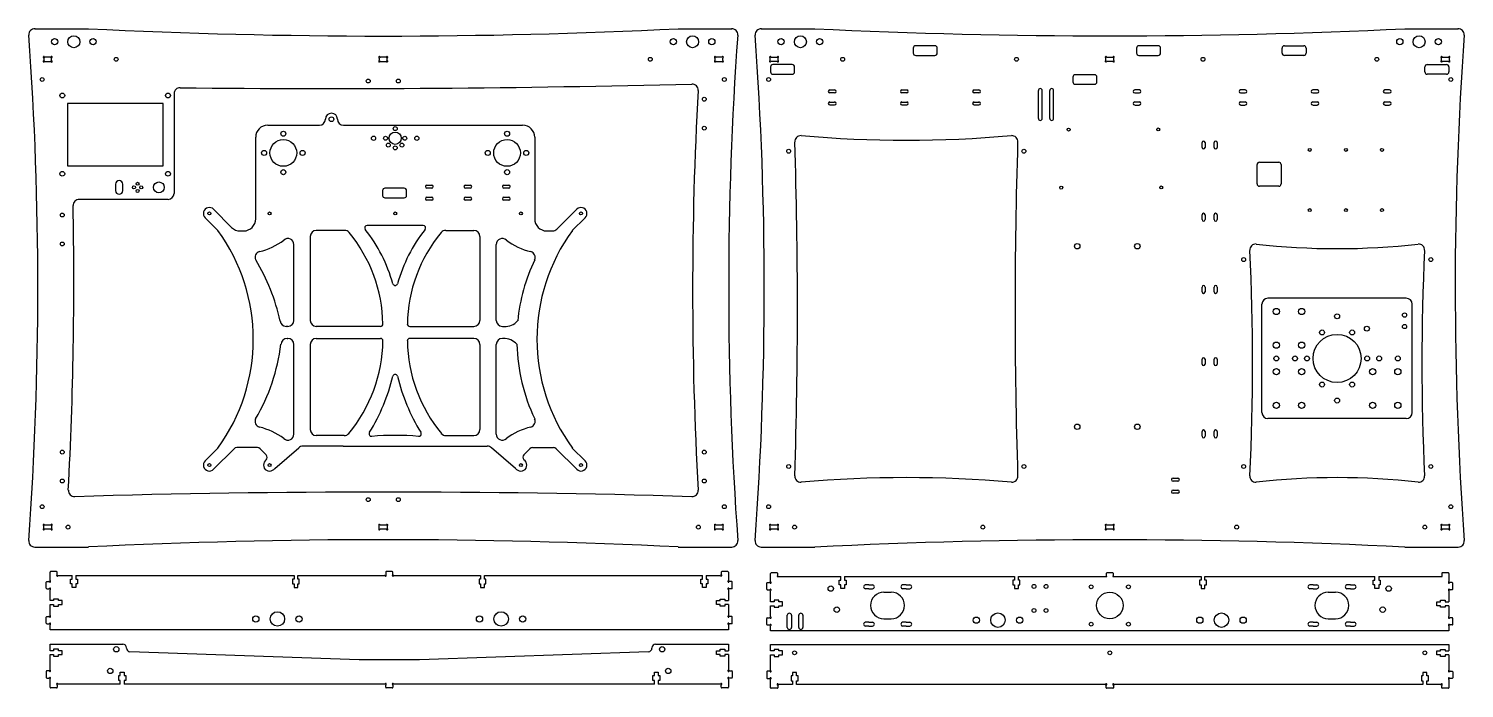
# Model space of a CAD drawing. Extents: x -693 to 1358, y -529 to 19.
# Drawn here: x 164 to 1358, y -529 to 19 of the extents above; entities that cross this region are included whole.
import ezdxf

# ---------------------------------------------------------------- set-up
doc = ezdxf.new("R2010")
doc.units = 0
doc.layers.get('0').update_dxf_attribs({"linetype": 'CONTINUOUS'})

msp = doc.modelspace()

# ---------------------------------------------------------------- linework, layer by layer
at = {"color": 7, "linetype": 'CONTINUOUS'}
for p, q in [((169.5, 18.8), (214.1, 18.8)), ((704.5, 18.8), (749.1, 18.8)), ((900, 2.6), (900, -1.4)), ((918, 4.6), (902, 4.6)), ((920, -1.4), (920, 2.6)), ((1085.6, 2.6), (1085.6, -1.4)), ((1103.6, 4.6), (1087.6, 4.6)), ((1105.6, -1.4), (1105.6, 2.6)), ((1206.7, -1.4), (1206.7, 2.6)), ((1208.7, 4.6), (1224.7, 4.6)), ((1226.7, 2.6), (1226.7, -1.4)), ((177, -5.7), (177, -7.5)), ((182.6, -4.8), (177.9, -4.8)), ((177.9, -8.4), (182.6, -8.4)), ((183.5, -7.5), (183.5, -5.7)), ((456, -5.7), (456, -7.5)), ((461.7, -4.8), (456.9, -4.8)), ((456.9, -8.4), (461.7, -8.4)), ((462.5, -7.5), (462.5, -5.7)), ((735.1, -5.7), (735.1, -7.5)), ((740.7, -4.8), (736, -4.8)), ((736, -8.4), (740.7, -8.4)), ((741.6, -7.5), (741.6, -5.7)), ((781, -7.5), (781, -5.7)), ((781.9, -4.8), (786.7, -4.8)), ((786.7, -8.4), (781.9, -8.4)), ((799.3, -11), (783.3, -11)), ((787.5, -5.7), (787.5, -7.5)), ((902, -3.4), (918, -3.4)), ((1060.1, -7.5), (1060.1, -5.7)), ((1061, -4.8), (1065.7, -4.8)), ((1065.7, -8.4), (1061, -8.4)), ((1066.6, -5.7), (1066.6, -7.5)), ((1087.6, -3.4), (1103.6, -3.4)), ((1224.7, -3.4), (1208.7, -3.4)), ((1327.4, -11), (1343.4, -11)), ((1339.2, -7.5), (1339.2, -5.7)), ((1340, -4.8), (1344.8, -4.8)), ((1344.8, -8.4), (1340, -8.4)), ((1345.7, -5.7), (1345.7, -7.5)), ((781.3, -13), (781.3, -17)), ((783.3, -19), (799.3, -19)), ((801.3, -17), (801.3, -13)), ((1032.7, -21.4), (1032.7, -25.4)), ((1050.7, -19.4), (1034.7, -19.4)), ((1052.7, -25.4), (1052.7, -21.4)), ((1325.4, -17), (1325.4, -13)), ((1343.4, -19), (1327.4, -19)), ((1345.4, -13), (1345.4, -17)), ((285.3, -35.2), (285.3, -118)), ((830.6, -32.1), (834.6, -32.1)), ((834.6, -34.6), (830.6, -34.6)), ((890.6, -32.1), (894.6, -32.1)), ((894.6, -34.6), (890.6, -34.6)), ((950.6, -32.1), (954.6, -32.1)), ((954.6, -34.6), (950.6, -34.6)), ((1034.7, -27.4), (1050.7, -27.4)), ((1088.1, -32.1), (1084.1, -32.1)), ((1084.1, -34.6), (1088.1, -34.6)), ((1176.1, -32.1), (1172.1, -32.1)), ((1172.1, -34.6), (1176.1, -34.6)), ((1236.1, -32.1), (1232.1, -32.1)), ((1232.1, -34.6), (1236.1, -34.6)), ((1296.1, -32.1), (1292.1, -32.1)), ((1292.1, -34.6), (1296.1, -34.6)), ((276.3, -43.2), (196.8, -43.2)), ((196.8, -43.2), (196.8, -95.2)), ((276.3, -95.2), (276.3, -43.2)), ((830.6, -42.1), (834.6, -42.1)), ((834.6, -44.6), (830.6, -44.6)), ((890.6, -42.1), (894.6, -42.1)), ((894.6, -44.6), (890.6, -44.6)), ((950.6, -42.1), (954.6, -42.1)), ((954.6, -44.6), (950.6, -44.6)), ((1088.1, -42.1), (1084.1, -42.1)), ((1084.1, -44.6), (1088.1, -44.6)), ((1176.1, -42.1), (1172.1, -42.1)), ((1172.1, -44.6), (1176.1, -44.6)), ((1236.1, -42.1), (1232.1, -42.1)), ((1232.1, -44.6), (1236.1, -44.6)), ((1296.1, -42.1), (1292.1, -42.1)), ((1292.1, -44.6), (1296.1, -44.6)), ((363.2, -61.4), (406.2, -61.4)), ((426.2, -61.4), (575.2, -61.4)), ((1140.2, -79.8), (1140.2, -75.8)), ((1142.7, -75.8), (1142.7, -79.8)), ((1150.2, -79.8), (1150.2, -75.8)), ((1152.7, -75.8), (1152.7, -79.8)), ((196.8, -95.2), (276.3, -95.2)), ((1185.9, -110.1), (1185.9, -94.1)), ((1187.9, -92.1), (1203.9, -92.1)), ((1205.9, -94.1), (1205.9, -110.1)), ((236.7, -110.4), (236.7, -115.7)), ((242.7, -115.7), (242.7, -110.4)), ((458.7, -115.7), (458.7, -119.7)), ((476.7, -113.7), (460.7, -113.7)), ((478.7, -119.7), (478.7, -115.7)), ((495.6, -111.1), (499.6, -111.1)), ((499.6, -113.6), (495.6, -113.6)), ((527.6, -111.1), (531.6, -111.1)), ((531.6, -113.6), (527.6, -113.6)), ((559.6, -111.1), (563.6, -111.1)), ((563.6, -113.6), (559.6, -113.6)), ((1203.9, -112.1), (1187.9, -112.1)), ((280.3, -123), (206.5, -123)), ((460.7, -121.7), (476.7, -121.7)), ((495.6, -121.1), (499.6, -121.1)), ((499.6, -123.6), (495.6, -123.6)), ((527.6, -121.1), (531.6, -121.1)), ((531.6, -123.6), (527.6, -123.6)), ((559.6, -121.1), (563.6, -121.1)), ((563.6, -123.6), (559.6, -123.6)), ((1140.2, -139.8), (1140.2, -135.8)), ((1142.7, -135.8), (1142.7, -139.8)), ((1150.2, -139.8), (1150.2, -135.8)), ((1152.7, -135.8), (1152.7, -139.8)), ((398.6, -153.7), (398.6, -223.5)), ((492.5, -144.7), (445.9, -144.7)), ((539.7, -153.7), (539.7, -223.5)), ((385, -223.5), (385, -160.5)), ((553.3, -223.5), (553.3, -160.5)), ((1140.2, -199.8), (1140.2, -195.8)), ((1142.7, -195.8), (1142.7, -199.8)), ((1150.2, -199.8), (1150.2, -195.8)), ((1152.7, -195.8), (1152.7, -199.8)), ((380, -228.5), (378.5, -228.5)), ((379.3, -238.5), (380, -238.5)), ((457, -228.5), (403.6, -228.5)), ((403.6, -238.5), (457, -238.5)), ((481.3, -228.5), (534.7, -228.5)), ((534.7, -238.5), (481.3, -238.5)), ((558.3, -228.5), (559.8, -228.5)), ((559.1, -238.5), (558.3, -238.5)), ((385, -318), (385, -243.5)), ((398.6, -243.5), (398.6, -314.2)), ((539.7, -243.5), (539.7, -314.2)), ((553.3, -318), (553.3, -243.5)), ((1140.2, -259.8), (1140.2, -255.8)), ((1142.7, -255.8), (1142.7, -259.8)), ((1150.2, -259.8), (1150.2, -255.8)), ((1152.7, -255.8), (1152.7, -259.8)), ((1140.2, -319.8), (1140.2, -315.8)), ((1142.7, -315.8), (1142.7, -319.8)), ((1150.2, -319.8), (1150.2, -315.8)), ((1152.7, -315.8), (1152.7, -319.8)), ((1116, -354.5), (1120, -354.5)), ((1120, -357), (1116, -357)), ((1116, -364.5), (1120, -364.5)), ((1120, -367), (1116, -367)), ((177.9, -393.4), (182.6, -393.4)), ((456.9, -393.4), (461.7, -393.4)), ((736, -393.4), (740.7, -393.4)), ((781.9, -393.4), (786.7, -393.4)), ((1061, -393.4), (1065.7, -393.4)), ((1340, -393.4), (1344.8, -393.4)), ((177, -396.1), (177, -394.2)), ((182.6, -397), (177.9, -397)), ((183.5, -394.2), (183.5, -396.1)), ((456, -396.1), (456, -394.2)), ((461.7, -397), (456.9, -397)), ((462.5, -394.2), (462.5, -396.1)), ((735.1, -396.1), (735.1, -394.2)), ((740.7, -397), (736, -397)), ((741.6, -394.2), (741.6, -396.1)), ((781, -396.1), (781, -394.2)), ((786.7, -397), (781.9, -397)), ((787.5, -394.2), (787.5, -396.1)), ((1060.1, -396.1), (1060.1, -394.2)), ((1065.7, -397), (1061, -397)), ((1066.6, -394.2), (1066.6, -396.1)), ((1339.2, -396.1), (1339.2, -394.2)), ((1344.8, -397), (1340, -397)), ((1345.7, -394.2), (1345.7, -396.1)), ((169.5, -411.8), (214.1, -411.8)), ((704.5, -411.8), (749.1, -411.8)), ((179, -445.9), (179, -440.9)), ((179.5, -440.4), (181.3, -440.4)), ((182.2, -439.5), (182.2, -432.7)), ((187.7, -432.2), (182.7, -432.2)), ((188.2, -434.5), (188.2, -432.7)), ((189.1, -435.4), (200.6, -435.4)), ((199.3, -438.4), (200.6, -438.4)), ((199.3, -442.4), (199.3, -438.4)), ((200.6, -438.4), (200.6, -435.4)), ((203.8, -435.4), (203.8, -438.4)), ((203.8, -435.4), (385.1, -435.4)), ((203.8, -438.4), (205.1, -438.4)), ((205.1, -438.4), (205.1, -442.4)), ((383.8, -438.4), (383.8, -442.4)), ((385.1, -438.4), (383.8, -438.4)), ((385.1, -435.4), (385.1, -438.4)), ((388.3, -438.4), (388.3, -435.4)), ((388.3, -435.4), (460.4, -435.4)), ((389.5, -438.4), (388.3, -438.4)), ((389.5, -442.4), (389.5, -438.4)), ((461.3, -432.7), (461.3, -434.5)), ((466.8, -432.2), (461.8, -432.2)), ((467.3, -434.5), (467.3, -432.7)), ((468.1, -435.4), (540.2, -435.4)), ((540.2, -438.4), (539, -438.4)), ((539, -438.4), (539, -442.4)), ((540.2, -435.4), (540.2, -438.4)), ((543.4, -438.4), (543.4, -435.4)), ((543.4, -435.4), (724.7, -435.4)), ((544.7, -438.4), (543.4, -438.4)), ((544.7, -442.4), (544.7, -438.4)), ((723.4, -438.4), (724.7, -438.4)), ((723.4, -442.4), (723.4, -438.4)), ((724.7, -438.4), (724.7, -435.4)), ((727.9, -435.4), (727.9, -438.4)), ((727.9, -435.4), (739.4, -435.4)), ((727.9, -438.4), (729.2, -438.4)), ((729.2, -438.4), (729.2, -442.4)), ((740.3, -432.7), (740.3, -434.5)), ((745.8, -432.2), (740.8, -432.2)), ((746.3, -432.7), (746.3, -439.5)), ((749, -440.4), (747.2, -440.4)), ((749.5, -445.9), (749.5, -440.9)), ((778.6, -441.3), (780.4, -441.3)), ((781.3, -440.5), (781.3, -433.7)), ((786.8, -433.2), (781.8, -433.2)), ((786.8, -436.3), (839.7, -436.3)), ((787.3, -435.5), (787.3, -433.7)), ((838.4, -439.3), (839.7, -439.3)), ((838.4, -443.3), (838.4, -439.3)), ((839.7, -439.3), (839.7, -436.3)), ((842.9, -436.3), (842.9, -439.3)), ((842.9, -436.3), (984.2, -436.3)), ((842.9, -439.3), (844.2, -439.3)), ((844.2, -439.3), (844.2, -443.3)), ((984.2, -439.3), (982.9, -439.3)), ((982.9, -439.3), (982.9, -443.3)), ((984.2, -436.3), (984.2, -439.3)), ((987.4, -439.3), (987.4, -436.3)), ((987.4, -436.3), (1060.9, -436.3)), ((988.6, -439.3), (987.4, -439.3)), ((988.6, -443.3), (988.6, -439.3)), ((1060.4, -433.7), (1060.4, -435.5)), ((1065.9, -433.2), (1060.9, -433.2)), ((1065.9, -436.3), (1139.3, -436.3)), ((1066.4, -435.5), (1066.4, -433.7)), ((1139.3, -439.3), (1138.1, -439.3)), ((1138.1, -439.3), (1138.1, -443.3)), ((1139.3, -436.3), (1139.3, -439.3)), ((1142.5, -439.3), (1142.5, -436.3)), ((1142.5, -436.3), (1283.8, -436.3)), ((1143.8, -439.3), (1142.5, -439.3)), ((1143.8, -443.3), (1143.8, -439.3)), ((1282.5, -439.3), (1283.8, -439.3)), ((1282.5, -443.3), (1282.5, -439.3)), ((1283.8, -439.3), (1283.8, -436.3)), ((1287, -436.3), (1287, -439.3)), ((1287, -436.3), (1339.9, -436.3)), ((1287, -439.3), (1288.3, -439.3)), ((1288.3, -439.3), (1288.3, -443.3)), ((1339.4, -433.7), (1339.4, -435.5)), ((1344.9, -433.2), (1339.9, -433.2)), ((1345.4, -433.7), (1345.4, -440.5)), ((1348.1, -441.3), (1346.3, -441.3)), ((179.5, -446.4), (181.3, -446.4)), ((182.2, -456.3), (182.2, -447.2)), ((200.6, -442.4), (199.3, -442.4)), ((200.6, -445.4), (200.6, -442.4)), ((203.8, -445.4), (200.6, -445.4)), ((203.8, -442.4), (203.8, -445.4)), ((205.1, -442.4), (203.8, -442.4)), ((383.8, -442.4), (385.1, -442.4)), ((385.1, -442.4), (385.1, -445.4)), ((385.1, -445.4), (388.3, -445.4)), ((388.3, -445.4), (388.3, -442.4)), ((388.3, -442.4), (389.5, -442.4)), ((539, -442.4), (540.2, -442.4)), ((540.2, -442.4), (540.2, -445.4)), ((540.2, -445.4), (543.4, -445.4)), ((543.4, -445.4), (543.4, -442.4)), ((543.4, -442.4), (544.7, -442.4)), ((724.7, -442.4), (723.4, -442.4)), ((724.7, -445.4), (724.7, -442.4)), ((727.9, -445.4), (724.7, -445.4)), ((727.9, -442.4), (727.9, -445.4)), ((729.2, -442.4), (727.9, -442.4)), ((746.3, -447.2), (746.3, -456.3)), ((749, -446.4), (747.2, -446.4)), ((778.1, -446.8), (778.1, -441.8)), ((778.6, -447.3), (780.4, -447.3)), ((781.3, -457.3), (781.3, -448.2)), ((839.7, -443.3), (838.4, -443.3)), ((839.7, -446.3), (839.7, -443.3)), ((842.9, -446.3), (839.7, -446.3)), ((842.9, -443.3), (842.9, -446.3)), ((844.2, -443.3), (842.9, -443.3)), ((982.9, -443.3), (984.2, -443.3)), ((984.2, -443.3), (984.2, -446.3)), ((984.2, -446.3), (987.4, -446.3)), ((987.4, -446.3), (987.4, -443.3)), ((987.4, -443.3), (988.6, -443.3)), ((1138.1, -443.3), (1139.3, -443.3)), ((1139.3, -443.3), (1139.3, -446.3)), ((1139.3, -446.3), (1142.5, -446.3)), ((1142.5, -446.3), (1142.5, -443.3)), ((1142.5, -443.3), (1143.8, -443.3)), ((1283.8, -443.3), (1282.5, -443.3)), ((1283.8, -446.3), (1283.8, -443.3)), ((1287, -446.3), (1283.8, -446.3)), ((1287, -443.3), (1287, -446.3)), ((1288.3, -443.3), (1287, -443.3)), ((1345.4, -448.2), (1345.4, -457.3)), ((1348.1, -447.3), (1346.3, -447.3)), ((1348.6, -446.8), (1348.6, -441.8)), ((185.2, -456.3), (182.2, -456.3)), ((182.2, -468.6), (182.2, -459.5)), ((182.2, -459.5), (185.2, -459.5)), ((189.2, -455.1), (185.2, -455.1)), ((185.2, -455.1), (185.2, -456.3)), ((185.2, -459.5), (185.2, -460.8)), ((185.2, -460.8), (189.2, -460.8)), ((189.2, -456.3), (189.2, -455.1)), ((192.2, -456.3), (189.2, -456.3)), ((189.2, -460.8), (189.2, -459.5)), ((189.2, -459.5), (192.2, -459.5)), ((192.2, -459.5), (192.2, -456.3)), ((736.3, -456.3), (739.3, -456.3)), ((736.3, -459.5), (736.3, -456.3)), ((739.3, -459.5), (736.3, -459.5)), ((739.3, -455.1), (743.3, -455.1)), ((739.3, -456.3), (739.3, -455.1)), ((739.3, -460.8), (739.3, -459.5)), ((743.3, -460.8), (739.3, -460.8)), ((743.3, -455.1), (743.3, -456.3)), ((743.3, -456.3), (746.3, -456.3)), ((743.3, -459.5), (743.3, -460.8)), ((746.3, -459.5), (743.3, -459.5)), ((746.3, -459.5), (746.3, -468.6)), ((784.3, -457.3), (781.3, -457.3)), ((781.3, -469.6), (781.3, -460.5)), ((781.3, -460.5), (784.3, -460.5)), ((788.3, -456), (784.3, -456)), ((784.3, -456), (784.3, -457.3)), ((784.3, -460.5), (784.3, -461.8)), ((784.3, -461.8), (788.3, -461.8)), ((788.3, -457.3), (788.3, -456)), ((791.3, -457.3), (788.3, -457.3)), ((788.3, -461.8), (788.3, -460.5)), ((788.3, -460.5), (791.3, -460.5)), ((791.3, -460.5), (791.3, -457.3)), ((1335.4, -457.3), (1338.4, -457.3)), ((1335.4, -460.5), (1335.4, -457.3)), ((1338.4, -460.5), (1335.4, -460.5)), ((1338.4, -456), (1342.4, -456)), ((1338.4, -457.3), (1338.4, -456)), ((1338.4, -461.8), (1338.4, -460.5)), ((1342.4, -461.8), (1338.4, -461.8)), ((1342.4, -456), (1342.4, -457.3)), ((1342.4, -457.3), (1345.4, -457.3)), ((1342.4, -460.5), (1342.4, -461.8)), ((1345.4, -460.5), (1342.4, -460.5)), ((1345.4, -460.5), (1345.4, -469.6)), ((179, -475), (179, -470)), ((179.5, -469.5), (181.3, -469.5)), ((179.5, -475.5), (181.3, -475.5)), ((182.2, -480.5), (182.2, -476.4)), ((746.3, -476.4), (746.3, -480.5)), ((749, -469.5), (747.2, -469.5)), ((749, -475.5), (747.2, -475.5)), ((749.5, -475), (749.5, -470)), ((778.1, -476), (778.1, -471)), ((778.6, -470.5), (780.4, -470.5)), ((778.6, -476.5), (780.4, -476.5)), ((781.3, -481.5), (781.3, -477.3)), ((795.2, -478.5), (795.2, -468.5)), ((798.7, -468.5), (798.7, -478.5)), ((804.7, -478.5), (804.7, -468.5)), ((808.2, -468.5), (808.2, -478.5)), ((1345.4, -477.3), (1345.4, -481.5)), ((1348.1, -470.5), (1346.3, -470.5)), ((1348.1, -476.5), (1346.3, -476.5)), ((1348.6, -476), (1348.6, -471)), ((746.3, -480.5), (182.2, -480.5)), ((1345.4, -481.5), (781.3, -481.5)), ((182.2, -497.9), (182.2, -492.5)), ((182.2, -492.5), (242.8, -492.5)), ((185.2, -497.9), (182.2, -497.9)), ((182.2, -501.1), (185.2, -501.1)), ((182.2, -514.1), (182.2, -501.1)), ((189.2, -496.6), (185.2, -496.6)), ((185.2, -496.6), (185.2, -497.9)), ((185.2, -501.1), (185.2, -502.3)), ((189.2, -497.9), (189.2, -496.6)), ((192.2, -497.9), (189.2, -497.9)), ((189.2, -502.3), (189.2, -501.1)), ((189.2, -501.1), (192.2, -501.1)), ((192.2, -501.1), (192.2, -497.9)), ((245.8, -495.8), (245.8, -495.5)), ((439.3, -505.5), (248.6, -498.8)), ((679.9, -498.8), (489.3, -505.5)), ((682.7, -495.5), (682.7, -495.8)), ((685.7, -492.5), (746.3, -492.5)), ((736.3, -497.9), (739.3, -497.9)), ((736.3, -501.1), (736.3, -497.9)), ((739.3, -501.1), (736.3, -501.1)), ((739.3, -496.6), (743.3, -496.6)), ((739.3, -497.9), (739.3, -496.6)), ((739.3, -502.3), (739.3, -501.1)), ((743.3, -496.6), (743.3, -497.9)), ((743.3, -497.9), (746.3, -497.9)), ((746.3, -501.1), (743.3, -501.1)), ((743.3, -501.1), (743.3, -502.3)), ((746.3, -492.5), (746.3, -497.9)), ((746.3, -501.1), (746.3, -513.8)), ((781.3, -498.1), (781.3, -492.7)), ((781.3, -492.7), (1345.4, -492.7)), ((784.3, -498.1), (781.3, -498.1)), ((781.3, -514.4), (781.3, -501.3)), ((781.3, -501.3), (784.3, -501.3)), ((788.3, -496.9), (784.3, -496.9)), ((784.3, -496.9), (784.3, -498.1)), ((784.3, -501.3), (784.3, -502.6)), ((788.3, -498.1), (788.3, -496.9)), ((791.3, -498.1), (788.3, -498.1)), ((788.3, -502.6), (788.3, -501.3)), ((788.3, -501.3), (791.3, -501.3)), ((791.3, -501.3), (791.3, -498.1)), ((1335.4, -501.3), (1335.4, -498.1)), ((1335.4, -498.1), (1338.4, -498.1)), ((1338.4, -501.3), (1335.4, -501.3)), ((1338.4, -498.1), (1338.4, -496.9)), ((1338.4, -496.9), (1342.4, -496.9)), ((1338.4, -502.6), (1338.4, -501.3)), ((1342.4, -496.9), (1342.4, -498.1)), ((1342.4, -498.1), (1345.4, -498.1)), ((1345.4, -501.3), (1342.4, -501.3)), ((1342.4, -501.3), (1342.4, -502.6)), ((1345.4, -492.7), (1345.4, -498.1)), ((1345.4, -501.3), (1345.4, -514)), ((185.2, -502.3), (189.2, -502.3)), ((489.3, -505.5), (439.3, -505.5)), ((743.3, -502.3), (739.3, -502.3)), ((784.3, -502.6), (788.3, -502.6)), ((1342.4, -502.6), (1338.4, -502.6)), ((179, -515.1), (179, -520.1)), ((181.3, -514.6), (179.5, -514.6)), ((179.5, -520.6), (181.3, -520.6)), ((182.2, -528.3), (182.2, -521.1)), ((239.3, -518.6), (240.6, -518.6)), ((239.3, -522.6), (239.3, -518.6)), ((240.6, -522.6), (239.3, -522.6)), ((240.6, -515.6), (243.8, -515.6)), ((240.6, -518.6), (240.6, -515.6)), ((240.6, -525.6), (240.6, -522.6)), ((243.8, -515.6), (243.8, -518.6)), ((243.8, -518.6), (245.1, -518.6)), ((243.8, -522.6), (243.8, -525.6)), ((245.1, -522.6), (243.8, -522.6)), ((245.1, -518.6), (245.1, -522.6)), ((683.4, -518.6), (684.7, -518.6)), ((683.4, -522.6), (683.4, -518.6)), ((684.7, -522.6), (683.4, -522.6)), ((684.7, -515.6), (687.9, -515.6)), ((684.7, -518.6), (684.7, -515.6)), ((684.7, -525.6), (684.7, -522.6)), ((687.9, -515.6), (687.9, -518.6)), ((687.9, -518.6), (689.2, -518.6)), ((687.9, -522.6), (687.9, -525.6)), ((689.2, -522.6), (687.9, -522.6)), ((689.2, -518.6), (689.2, -522.6)), ((746.3, -521.5), (746.3, -528.3)), ((747.2, -514.6), (749, -514.6)), ((749, -520.6), (747.2, -520.6)), ((749.5, -515.1), (749.5, -520.1)), ((778.1, -515.4), (778.1, -520.4)), ((780.4, -514.9), (778.6, -514.9)), ((778.6, -520.9), (780.4, -520.9)), ((781.3, -528.6), (781.3, -521.4)), ((799.7, -518.9), (798.4, -518.9)), ((798.4, -518.9), (798.4, -522.9)), ((798.4, -522.9), (799.7, -522.9)), ((802.9, -515.9), (799.7, -515.9)), ((799.7, -515.9), (799.7, -518.9)), ((799.7, -522.9), (799.7, -525.9)), ((802.9, -518.9), (802.9, -515.9)), ((804.2, -518.9), (802.9, -518.9)), ((802.9, -525.9), (802.9, -522.9)), ((802.9, -522.9), (804.2, -522.9)), ((804.2, -522.9), (804.2, -518.9)), ((1323.8, -518.9), (1322.5, -518.9)), ((1322.5, -518.9), (1322.5, -522.9)), ((1322.5, -522.9), (1323.8, -522.9)), ((1327, -515.9), (1323.8, -515.9)), ((1323.8, -515.9), (1323.8, -518.9)), ((1323.8, -522.9), (1323.8, -525.9)), ((1327, -518.9), (1327, -515.9)), ((1328.3, -518.9), (1327, -518.9)), ((1327, -525.9), (1327, -522.9)), ((1327, -522.9), (1328.3, -522.9)), ((1328.3, -522.9), (1328.3, -518.9)), ((1345.4, -521.8), (1345.4, -528.6)), ((1346.3, -514.9), (1348.1, -514.9)), ((1348.1, -520.9), (1346.3, -520.9)), ((1348.6, -515.4), (1348.6, -520.4)), ((187.7, -528.8), (182.7, -528.8)), ((188.2, -526.5), (188.2, -528.3)), ((240.6, -525.6), (189.1, -525.6)), ((460.4, -525.6), (243.8, -525.6)), ((461.3, -528.3), (461.3, -526.5)), ((466.8, -528.8), (461.8, -528.8)), ((467.3, -526.5), (467.3, -528.3)), ((684.7, -525.6), (468.1, -525.6)), ((739.4, -525.6), (687.9, -525.6)), ((740.3, -528.3), (740.3, -526.5)), ((745.8, -528.8), (740.8, -528.8)), ((786.8, -529.1), (781.8, -529.1)), ((787.3, -526.8), (787.3, -528.6)), ((799.7, -525.9), (788.2, -525.9)), ((1059.5, -525.9), (802.9, -525.9)), ((1060.4, -528.6), (1060.4, -526.8)), ((1065.9, -529.1), (1060.9, -529.1)), ((1066.4, -526.8), (1066.4, -528.6)), ((1323.8, -525.9), (1067.2, -525.9)), ((1338.5, -525.9), (1327, -525.9)), ((1339.4, -528.6), (1339.4, -526.8)), ((1344.9, -529.1), (1339.9, -529.1))]:
    msp.add_line(p, q, dxfattribs=at)
for p, q in [((773.5, 18.8), (818.1, 18.8)), ((1308.6, 18.8), (1353.2, 18.8)), ((1004, -55.8), (1004, -32.5)), ((1007.2, -55.8), (1007.2, -32.5)), ((1013.5, -55.8), (1013.5, -32.5)), ((1016.7, -55.8), (1016.7, -32.5)), ((411.2, -56.4), (411.2, -56.4)), ((421.2, -56.4), (421.2, -56.4)), ((1016.7, -55.8), (1016.7, -55.8)), ((311.2, -138.2), (321.8, -148.8)), ((627.2, -138.2), (616.5, -148.8)), ((427.1, -148.7), (403.6, -148.7)), ((511.2, -148.7), (534.7, -148.7)), ((1189.9, -300.1), (1189.9, -210.1)), ((1309.9, -205.1), (1194.9, -205.1)), ((1314.9, -300.1), (1314.9, -210.1)), ((1309.9, -305.1), (1194.9, -305.1)), ((426.9, -319.2), (403.6, -319.2)), ((511.4, -319.2), (534.7, -319.2)), ((311.2, -340.2), (321.8, -329.6)), ((369, -346.4), (389, -329.4)), ((425.9, -328), (392.5, -328)), ((458.2, -328), (480.2, -328)), ((512.4, -328), (545.8, -328)), ((569.2, -346.4), (549.4, -329.4)), ((627.2, -340.2), (616.5, -329.6)), ((773.5, -411.8), (818.1, -411.8)), ((1308.6, -411.8), (1353.2, -411.8)), ((863.1, -443.2), (860.1, -443.2)), ((863.1, -446.4), (860.1, -446.4)), ((863.1, -443.2), (866.1, -443.2)), ((863.1, -446.4), (863.1, -446.4)), ((863.1, -446.4), (866.1, -446.4)), ((875.6, -449.2), (881.6, -449.2)), ((894.1, -443.2), (891.1, -443.2)), ((894.1, -446.4), (891.1, -446.4)), ((894.1, -443.2), (897.1, -443.2)), ((894.1, -446.4), (894.1, -446.4)), ((894.1, -446.4), (897.1, -446.4)), ((1232.6, -443.2), (1229.6, -443.2)), ((1232.6, -446.4), (1229.6, -446.4)), ((1232.6, -443.2), (1235.6, -443.2)), ((1232.6, -446.4), (1232.6, -446.4)), ((1232.6, -446.4), (1235.6, -446.4)), ((1245.1, -449.2), (1251.1, -449.2)), ((1263.6, -443.2), (1260.6, -443.2)), ((1263.6, -446.4), (1260.6, -446.4)), ((1263.6, -443.2), (1266.6, -443.2)), ((1263.6, -446.4), (1263.6, -446.4)), ((1263.6, -446.4), (1266.6, -446.4)), ((863.1, -474.2), (860.1, -474.2)), ((863.1, -477.4), (860.1, -477.4)), ((863.1, -474.2), (866.1, -474.2)), ((863.1, -477.4), (863.1, -477.4)), ((863.1, -477.4), (866.1, -477.4)), ((875.6, -471.4), (881.6, -471.4)), ((894.1, -474.2), (891.1, -474.2)), ((894.1, -477.4), (891.1, -477.4)), ((894.1, -474.2), (897.1, -474.2)), ((894.1, -477.4), (894.1, -477.4)), ((894.1, -477.4), (897.1, -477.4)), ((1232.6, -474.2), (1229.6, -474.2)), ((1232.6, -477.4), (1229.6, -477.4)), ((1232.6, -474.2), (1235.6, -474.2)), ((1232.6, -477.4), (1232.6, -477.4)), ((1232.6, -477.4), (1235.6, -477.4)), ((1245.1, -471.4), (1251.1, -471.4)), ((1263.6, -474.2), (1260.6, -474.2)), ((1263.6, -477.4), (1260.6, -477.4)), ((1263.6, -474.2), (1266.6, -474.2)), ((1263.6, -477.4), (1263.6, -477.4)), ((1263.6, -477.4), (1266.6, -477.4)), ((1063.4, -481.5), (981.4, -481.5))]:
    msp.add_line(p, q)
at = {"color": 7}
for p, q in [((353.2, -139.2), (353.2, -71.4)), ((585.2, -71.4), (585.2, -139.2)), ((318.2, -131.2), (333.2, -146.3)), ((620.2, -131.2), (603.6, -147.8)), ((340.3, -149.2), (343.2, -149.2)), ((595.2, -149.2), (600.1, -149.2)), ((318.2, -347.2), (335.3, -330.1)), ((354.7, -329.2), (337.4, -329.2)), ((361.9, -335.2), (356.8, -330.1)), ((425.9, -328), (458.2, -328)), ((480.2, -328), (512.4, -328)), ((576.3, -335.1), (581.3, -330.1)), ((583.4, -329.2), (600.9, -329.2)), ((620.2, -347.2), (603, -330.1)), ((361.9, -339.4), (361.1, -340.2)), ((577.2, -340.2), (576.3, -339.3)), ((368.2, -347.3), (369, -346.4)), ((569.2, -346.4), (570.1, -347.3))]:
    msp.add_line(p, q, dxfattribs=at)
for centre, radius in [((202, 8), 5), ((716.5, 8), 5), ((806.1, 8), 5), ((1320.6, 8), 5), ((186, 8), 2.6), ((218, 8), 2.6), ((700.5, 8), 2.6), ((732.5, 8), 2.6), ((790.1, 8), 2.6), ((822.1, 8), 2.6), ((1304.6, 8), 2.6), ((1336.6, 8), 2.6), ((416.2, -56.4), 2), ((376.2, -68.4), 2.1), ((461.2, -72.2), 1.65), ((469.2, -72.2), 5.1), ((469.2, -64.2), 1.65), ((477.2, -72.2), 1.65), ((562.2, -68.4), 2.1), ((360.2, -84.4), 2.1), ((376.2, -84.4), 11.1), ((392.2, -84.4), 2.1), ((463.5, -77.9), 1.65), ((469.2, -80.2), 1.65), ((474.8, -77.9), 1.65), ((546.2, -84.4), 2.1), ((562.2, -84.4), 11.1), ((578.2, -84.4), 2.1), ((376.2, -100.4), 2.1), ((562.2, -100.4), 2.1), ((314.7, -134.7), 1.25), ((364.7, -134.7), 1.25), ((469.2, -134.7), 1.25), ((573.7, -134.7), 1.25), ((623.7, -134.7), 1.25), ((1201.9, -216.1), 2.6), ((1222.9, -216.1), 2.6), ((1252.4, -220.1), 2.05), ((1252.4, -255.1), 20), ((1239.9, -233.5), 2.05), ((1264.9, -233.5), 2.05), ((1277.2, -230.4), 2.05), ((1201.9, -244.1), 2.6), ((1222.9, -244.1), 2.6), ((1201.9, -255.1), 2.05), ((1217.4, -255.1), 2.05), ((1227.4, -255.1), 2.05), ((1277.4, -255.1), 2.05), ((1287.4, -255.1), 2.05), ((1302.9, -255.1), 2.05), ((1201.9, -266.1), 2.6), ((1222.9, -266.1), 2.6), ((1281.9, -266.1), 2.6), ((1302.9, -266.1), 2.6), ((1239.9, -276.8), 2.05), ((1264.9, -276.8), 2.05), ((1201.9, -294.1), 2.6), ((1222.9, -294.1), 2.6), ((1252.4, -290.1), 2.05), ((1281.9, -294.1), 2.6), ((1302.9, -294.1), 2.6), ((314.7, -343.7), 1.25), ((364.7, -343.7), 1.25), ((573.7, -343.7), 1.25), ((623.7, -343.7), 1.25), ((1063.4, -460.3), 11.1), ((371.3, -471.5), 6), ((557.3, -471.5), 6), ((353.3, -471.5), 2.6), ((389.3, -471.5), 2.6), ((539.3, -471.5), 2.6), ((575.3, -471.5), 2.6), ((952.4, -472.5), 2.6), ((970.4, -472.5), 6), ((988.4, -472.5), 2.6), ((1138.3, -472.5), 2.6), ((1156.3, -472.5), 6), ((1174.3, -472.5), 2.6)]:
    msp.add_circle(centre, radius)
at = {"color": 7, "linetype": 'CONTINUOUS'}
for centre, radius in [((237.2, -6.6), 1.6), ((681.3, -6.6), 1.6), ((841.3, -6.6), 1.6), ((985.8, -6.6), 1.6), ((1140.9, -6.6), 1.6), ((1285.4, -6.6), 1.6), ((175.7, -23.4), 1.6), ((446.8, -24.7), 1.6), ((471.8, -24.7), 1.6), ((742.9, -23.4), 1.6), ((779.7, -23.4), 1.6), ((1347, -23.4), 1.6), ((192.4, -36.7), 2), ((280.3, -36.7), 2), ((726.2, -39.8), 1.6), ((451.2, -72.2), 1.75), ((487.2, -72.2), 1.75), ((726.2, -63.8), 1.6), ((1029.2, -65), 1.25), ((1103.7, -64.9), 1.25), ((796.4, -83), 1.6), ((992, -83), 1.6), ((1229.7, -81.9), 1.25), ((1259.7, -81.9), 1.25), ((1289.7, -81.9), 1.25), ((192.4, -101.7), 2), ((280.3, -101.7), 2), ((252, -113), 1.25), ((255, -110), 1.25), ((255, -116), 1.25), ((258, -113), 1.25), ((272.7, -113), 4.5), ((1023, -113.2), 1.25), ((1106.2, -113.1), 1.25), ((1229.7, -131.9), 1.25), ((1259.7, -131.9), 1.25), ((1289.7, -131.9), 1.25), ((192.4, -136), 1.6), ((192.4, -160), 1.6), ((1036.3, -161.9), 2.25), ((1086.3, -161.9), 2.25), ((1174.7, -173), 1.6), ((1330.3, -173), 1.6), ((1308.5, -219.1), 1.75), ((1308.5, -228.6), 1.75), ((1036.3, -311.9), 2.25), ((1086.3, -311.9), 2.25), ((192.4, -332.9), 1.6), ((726.2, -332.9), 1.6), ((796.4, -344.9), 1.6), ((992, -344.9), 1.6), ((1174.7, -344.9), 1.6), ((1330.3, -344.9), 1.6), ((192.4, -356.9), 1.6), ((726.2, -356.9), 1.6), ((175.7, -378.3), 1.6), ((446.8, -372.4), 1.6), ((471.8, -372.4), 1.6), ((742.9, -378.3), 1.6), ((779.7, -378.3), 1.6), ((1347, -378.3), 1.6), ((197.2, -395.2), 1.6), ((721.3, -395.2), 1.6), ((801.3, -395.2), 1.6), ((957.8, -395.2), 1.6), ((1168.9, -395.2), 1.6), ((1325.4, -395.2), 1.6), ((831.4, -446.3), 2.25), ((1000.4, -444.5), 1.6), ((1010.4, -444.5), 1.6), ((1047.9, -444.8), 1.6), ((1078.9, -444.8), 1.6), ((1295.3, -446.3), 2.25), ((836.4, -463.8), 2.25), ((1000.4, -464.5), 1.6), ((1010.4, -464.5), 1.6), ((1290.3, -463.8), 2.25), ((1047.9, -475.8), 1.6), ((1078.9, -475.8), 1.6), ((237.3, -496.7), 2.25), ((691.2, -496.7), 2.25), ((801.3, -499.7), 1.6), ((1063.4, -499.7), 1.6), ((1325.4, -499.7), 1.6), ((232.3, -514.7), 2.25), ((696.2, -514.7), 2.25)]:
    msp.add_circle(centre, radius, dxfattribs=at)
for centre, radius, start, end in [((169.5, 13.8), 5, 86.6165, 184.485), ((-2745.8, -196.3), 2917.9, 355.8718, 4.121), ((459.3, 5006.9), 4994.2, 267.1855, 272.8145), ((3664.4, -196.3), 2917.9, 175.879, 184.1282), ((749.1, 13.8), 5, 355.515, 93.3835), ((773.6, 13.8), 5, 86.6165, 184.485), ((-2141.8, -196.3), 2917.9, 355.8718, 4.121), ((1063.4, 5027.2), 5014.4, 267.1969, 272.8031), ((4268.5, -196.3), 2917.9, 175.879, 184.1282), ((1353.1, 13.8), 5, 355.515, 93.3835), ((902, 2.6), 2, 90, 180), ((918, 2.6), 2, 0, 90), ((1087.6, 2.6), 2, 90, 180), ((1103.6, 2.6), 2, 0, 90), ((1208.7, 2.6), 2, 90, 180), ((1224.7, 2.6), 2, 0, 90), ((177, -4.8), 0.5, 30, 240), ((177, -8.4), 0.5, 120, 330), ((176.5, -5.7), 0.5, 0, 60), ((176.5, -7.5), 0.5, 300, 0), ((177.9, -4.3), 0.5, 210, 270), ((177.9, -8.9), 0.5, 90, 150), ((182.6, -4.3), 0.5, 270, 330), ((182.6, -8.9), 0.5, 30, 90), ((183.5, -4.8), 0.5, 300, 150), ((183.5, -8.4), 0.5, 210, 60), ((184, -5.7), 0.5, 120, 180), ((184, -7.5), 0.5, 180, 240), ((456, -4.8), 0.5, 30, 240), ((456, -8.4), 0.5, 120, 330), ((455.5, -5.7), 0.5, 0, 60), ((455.5, -7.5), 0.5, 300, 0), ((456.9, -4.3), 0.5, 210, 270), ((456.9, -8.9), 0.5, 90, 150), ((461.7, -4.3), 0.5, 270, 330), ((461.7, -8.9), 0.5, 30, 90), ((462.5, -4.8), 0.5, 300, 150), ((462.5, -8.4), 0.5, 210, 60), ((463, -5.7), 0.5, 120, 180), ((463, -7.5), 0.5, 180, 240), ((735.1, -4.8), 0.5, 30, 240), ((735.1, -8.4), 0.5, 120, 330), ((734.6, -5.7), 0.5, 0, 60), ((734.6, -7.5), 0.5, 300, 0), ((736, -4.3), 0.5, 210, 270), ((736, -8.9), 0.5, 90, 150), ((740.7, -4.3), 0.5, 270, 330), ((740.7, -8.9), 0.5, 30, 90), ((741.6, -4.8), 0.5, 300, 150), ((741.6, -8.4), 0.5, 210, 60), ((742.1, -5.7), 0.5, 120, 180), ((742.1, -7.5), 0.5, 180, 240), ((781, -4.8), 0.5, 30, 240), ((781, -8.4), 0.5, 120, 330), ((780.5, -5.7), 0.5, 0, 60), ((780.5, -7.5), 0.5, 300, 0), ((783.3, -13), 2, 90, 180), ((781.9, -4.3), 0.5, 210, 270), ((781.9, -8.9), 0.5, 90, 150), ((786.7, -4.3), 0.5, 270, 330), ((786.7, -8.9), 0.5, 30, 90), ((787.5, -4.8), 0.5, 300, 150), ((787.5, -8.4), 0.5, 210, 60), ((788, -5.7), 0.5, 120, 180), ((788, -7.5), 0.5, 180, 240), ((799.3, -13), 2, 0, 90), ((902, -1.4), 2, 180, 270), ((918, -1.4), 2, 270, 0), ((1060.1, -4.8), 0.5, 30, 240), ((1060.1, -8.4), 0.5, 120, 330), ((1059.6, -5.7), 0.5, 0, 60), ((1059.6, -7.5), 0.5, 300, 0), ((1061, -4.3), 0.5, 210, 270), ((1061, -8.9), 0.5, 90, 150), ((1065.7, -4.3), 0.5, 270, 330), ((1065.7, -8.9), 0.5, 30, 90), ((1066.6, -4.8), 0.5, 300, 150), ((1066.6, -8.4), 0.5, 210, 60), ((1067.1, -5.7), 0.5, 120, 180), ((1067.1, -7.5), 0.5, 180, 240), ((1087.6, -1.4), 2, 180, 270), ((1103.6, -1.4), 2, 270, 0), ((1208.7, -1.4), 2, 180, 270), ((1224.7, -1.4), 2, 270, 0), ((1327.4, -13), 2, 90, 180), ((1339.2, -4.8), 0.5, 30, 240), ((1339.2, -8.4), 0.5, 120, 330), ((1338.7, -5.7), 0.5, 0, 60), ((1338.7, -7.5), 0.5, 300, 0), ((1340, -4.3), 0.5, 210, 270), ((1340, -8.9), 0.5, 90, 150), ((1343.4, -13), 2, 0, 90), ((1344.8, -4.3), 0.5, 270, 330), ((1344.8, -8.9), 0.5, 30, 90), ((1345.7, -4.8), 0.5, 300, 150), ((1345.7, -8.4), 0.5, 210, 60), ((1346.2, -5.7), 0.5, 120, 180), ((1346.2, -7.5), 0.5, 180, 240), ((783.3, -17), 2, 180, 270), ((799.3, -17), 2, 270, 0), ((1034.7, -21.4), 2, 90, 180), ((1050.7, -21.4), 2, 0, 90), ((1327.4, -17), 2, 180, 270), ((1343.4, -17), 2, 270, 0), ((290.3, -35.2), 5, 88.7637, 180), ((417.1, 11918.6), 11949.5, 269.39276, 271.43281), ((716.1, -32.2), 5, 356.5304, 92.7671), ((3729.4, -198.4), 3012.9, 176.8436, 183.1634), ((830.6, -33.3), 1.25, 90, 270), ((834.6, -33.3), 1.25, 270, 90), ((890.6, -33.3), 1.25, 90, 270), ((894.6, -33.3), 1.25, 270, 90), ((950.6, -33.3), 1.25, 90, 270), ((954.6, -33.3), 1.25, 270, 90), ((1005.6, -32.5), 1.6, 0, 180), ((1015.1, -32.5), 1.6, 0, 180), ((1034.7, -25.4), 2, 180, 270), ((1050.7, -25.4), 2, 270, 0), ((1084.1, -33.3), 1.25, 90, 270), ((1088.1, -33.3), 1.25, 270, 90), ((1172.1, -33.3), 1.25, 90, 270), ((1176.1, -33.3), 1.25, 270, 90), ((1232.1, -33.3), 1.25, 90, 270), ((1236.1, -33.3), 1.25, 270, 90), ((1292.1, -33.3), 1.25, 90, 270), ((1296.1, -33.3), 1.25, 270, 90), ((830.6, -43.3), 1.25, 90, 270), ((834.6, -43.3), 1.25, 270, 90), ((890.6, -43.3), 1.25, 90, 270), ((894.6, -43.3), 1.25, 270, 90), ((950.6, -43.3), 1.25, 90, 270), ((954.6, -43.3), 1.25, 270, 90), ((1084.1, -43.3), 1.25, 90, 270), ((1088.1, -43.3), 1.25, 270, 90), ((1172.1, -43.3), 1.25, 90, 270), ((1176.1, -43.3), 1.25, 270, 90), ((1232.1, -43.3), 1.25, 90, 270), ((1236.1, -43.3), 1.25, 270, 90), ((1292.1, -43.3), 1.25, 90, 270), ((1296.1, -43.3), 1.25, 270, 90), ((1005.6, -55.8), 1.6, 180, 0), ((1015.1, -55.8), 1.6, 180, 0), ((806.5, -75), 5, 87.2326, 183.4773), ((894.2, 922.2), 996, 264.9645, 275.0355), ((981.9, -75), 5, 356.5227, 92.7674), ((1141.4, -75.8), 1.25, 0, 180), ((1141.4, -79.8), 1.25, 180, 0), ((1151.4, -75.8), 1.25, 0, 180), ((1151.4, -79.8), 1.25, 180, 0), ((1187.9, -94.1), 2, 90, 180), ((1203.9, -94.1), 2, 0, 90), ((239.7, -110.4), 3, 0, 180), ((239.7, -115.7), 3, 180, 0), ((280.3, -118), 5, 270, 0), ((460.7, -115.7), 2, 90, 180), ((476.7, -115.7), 2, 0, 90), ((495.6, -112.4), 1.25, 90, 270), ((499.6, -112.4), 1.25, 270, 90), ((527.6, -112.4), 1.25, 90, 270), ((531.6, -112.4), 1.25, 270, 90), ((559.6, -112.4), 1.25, 90, 270), ((563.6, -112.4), 1.25, 270, 90), ((1187.9, -110.1), 2, 180, 270), ((1203.9, -110.1), 2, 270, 0), ((-3068.2, -191.4), 3270.2, 356.9636, 1.1085), ((206.5, -128), 5, 90, 181.2694), ((460.7, -119.7), 2, 180, 270), ((476.7, -119.7), 2, 270, 0), ((495.6, -122.4), 1.25, 90, 270), ((499.6, -122.4), 1.25, 270, 90), ((527.6, -122.4), 1.25, 90, 270), ((531.6, -122.4), 1.25, 270, 90), ((559.6, -122.4), 1.25, 90, 270), ((563.6, -122.4), 1.25, 270, 90), ((1141.4, -135.8), 1.25, 0, 180), ((1141.4, -139.8), 1.25, 180, 0), ((1151.4, -135.8), 1.25, 0, 180), ((1151.4, -139.8), 1.25, 180, 0), ((197.7, -239.2), 153.5, 323.9336, 36.0664), ((336.7, -228.5), 122.3, 0.9525, 39.6017), ((445.9, -146.7), 2, 90, 218.1788), ((341.9, -228.5), 130.3, 15.8017, 38.1788), ((596.5, -228.5), 130.3, 141.8212, 164.1983), ((601.6, -228.5), 122.3, 140.3983, 179.0475), ((492.5, -146.7), 2, 321.8212, 90), ((740.6, -239.2), 153.5, 143.9336, 216.0664), ((1184.8, -165), 5, 87.2326, 183.4773), ((1252.5, 429.3), 593.2, 263.4737, 276.5263), ((1320.2, -165), 5, 356.5227, 92.7674), ((212.1, -259.4), 165.3, 12.3557, 31.386), ((723.8, -239.2), 153.5, 154.5529, 174.3028), ((469.2, -192.5), 2, 195.8017, 344.1983), ((1141.4, -195.8), 1.25, 0, 180), ((1141.4, -199.8), 1.25, 180, 0), ((1151.4, -195.8), 1.25, 0, 180), ((1151.4, -199.8), 1.25, 180, 0), ((378.5, -223.5), 5, 185.6972, 270), ((380, -223.5), 5, 270, 0), ((403.6, -223.5), 5, 180, 270), ((457, -226.5), 2, 270, 0.9525), ((481.3, -226.5), 2, 179.0475, 270), ((534.7, -223.5), 5, 270, 0), ((558.3, -223.5), 5, 180, 270), ((560.4, -213.8), 14.7, 267.7207, 316.0895), ((379.3, -243.5), 5, 90, 178.4586), ((380, -243.5), 5, 0, 90), ((403.6, -243.5), 5, 90, 180), ((457, -240.5), 2, 358.7554, 90), ((481.3, -240.5), 2, 90, 181.2446), ((534.7, -243.5), 5, 0, 90), ((558.3, -243.5), 5, 90, 180), ((559.7, -252.4), 13.9, 40.4699, 92.6544), ((213.6, -223.1), 161.9, 329.5509, 352.8266), ((335.4, -238.7), 123.6, 320.4529, 359.144), ((602.9, -238.7), 123.6, 180.856, 219.5471), ((723.8, -239.2), 153.5, 181.5414, 205.4471), ((1141.4, -255.8), 1.25, 0, 180), ((1141.4, -259.8), 1.25, 180, 0), ((1151.4, -255.8), 1.25, 0, 180), ((1151.4, -259.8), 1.25, 180, 0), ((307.3, -231), 164.6, 328.7083, 346.3915), ((469.2, -270.4), 2, 17.8317, 162.1683), ((631.1, -231), 164.6, 193.6085, 211.2917), ((449.5, -317.8), 2, 139.6997, 274.9789), ((469.2, -544), 225, 85.0211, 94.9789), ((488.9, -317.8), 2, 265.0211, 40.3003), ((1141.4, -315.8), 1.25, 0, 180), ((1141.4, -319.8), 1.25, 180, 0), ((1151.4, -315.8), 1.25, 0, 180), ((1151.4, -319.8), 1.25, 180, 0), ((806.5, -352.9), 5, 176.5227, 272.7674), ((894.2, -1350.1), 996, 84.9645, 95.0355), ((981.9, -352.9), 5, 267.2326, 3.4773), ((1116, -355.8), 1.25, 90, 270), ((1120, -355.8), 1.25, 270, 90), ((1184.8, -352.9), 5, 176.5227, 272.7674), ((1252.5, -947.3), 593.2, 83.4737, 96.5263), ((1320.2, -352.9), 5, 267.2326, 3.4773), ((202.5, -364.9), 5, 176.5227, 272.7674), ((459.3, -8931.1), 8565, 88.2833, 91.7167), ((716.1, -364.9), 5, 267.2326, 3.4773), ((1116, -365.8), 1.25, 90, 270), ((1120, -365.8), 1.25, 270, 90), ((177, -393.4), 0.5, 30, 240), ((176.5, -394.2), 0.5, 0, 60), ((177.9, -392.9), 0.5, 210, 270), ((182.6, -392.9), 0.5, 270, 330), ((183.5, -393.4), 0.5, 300, 150), ((184, -394.2), 0.5, 120, 180), ((456, -393.4), 0.5, 30, 240), ((455.5, -394.2), 0.5, 0, 60), ((456.9, -392.9), 0.5, 210, 270), ((461.7, -392.9), 0.5, 270, 330), ((462.5, -393.4), 0.5, 300, 150), ((463, -394.2), 0.5, 120, 180), ((735.1, -393.4), 0.5, 30, 240), ((734.6, -394.2), 0.5, 0, 60), ((736, -392.9), 0.5, 210, 270), ((740.7, -392.9), 0.5, 270, 330), ((741.6, -393.4), 0.5, 300, 150), ((742.1, -394.2), 0.5, 120, 180), ((781, -393.4), 0.5, 30, 240), ((780.5, -394.2), 0.5, 0, 60), ((781.9, -392.9), 0.5, 210, 270), ((786.7, -392.9), 0.5, 270, 330), ((787.5, -393.4), 0.5, 300, 150), ((788, -394.2), 0.5, 120, 180), ((1060.1, -393.4), 0.5, 30, 240), ((1059.6, -394.2), 0.5, 0, 60), ((1061, -392.9), 0.5, 210, 270), ((1065.7, -392.9), 0.5, 270, 330), ((1066.6, -393.4), 0.5, 300, 150), ((1067.1, -394.2), 0.5, 120, 180), ((1339.2, -393.4), 0.5, 30, 240), ((1338.7, -394.2), 0.5, 0, 60), ((1340, -392.9), 0.5, 210, 270), ((1344.8, -392.9), 0.5, 270, 330), ((1345.7, -393.4), 0.5, 300, 150), ((1346.2, -394.2), 0.5, 120, 180), ((177, -397), 0.5, 120, 330), ((176.5, -396.1), 0.5, 300, 0), ((177.9, -397.5), 0.5, 90, 150), ((182.6, -397.5), 0.5, 30, 90), ((183.5, -397), 0.5, 210, 60), ((184, -396.1), 0.5, 180, 240), ((459.3, -5399.9), 4994.2, 87.1855, 92.8145), ((456, -397), 0.5, 120, 330), ((455.5, -396.1), 0.5, 300, 0), ((456.9, -397.5), 0.5, 90, 150), ((461.7, -397.5), 0.5, 30, 90), ((462.5, -397), 0.5, 210, 60), ((463, -396.1), 0.5, 180, 240), ((735.1, -397), 0.5, 120, 330), ((734.6, -396.1), 0.5, 300, 0), ((736, -397.5), 0.5, 90, 150), ((740.7, -397.5), 0.5, 30, 90), ((741.6, -397), 0.5, 210, 60), ((742.1, -396.1), 0.5, 180, 240), ((781, -397), 0.5, 120, 330), ((780.5, -396.1), 0.5, 300, 0), ((781.9, -397.5), 0.5, 90, 150), ((786.7, -397.5), 0.5, 30, 90), ((787.5, -397), 0.5, 210, 60), ((788, -396.1), 0.5, 180, 240), ((1063.4, -5420.2), 5014.4, 87.1969, 92.8031), ((1060.1, -397), 0.5, 120, 330), ((1059.6, -396.1), 0.5, 300, 0), ((1061, -397.5), 0.5, 90, 150), ((1065.7, -397.5), 0.5, 30, 90), ((1066.6, -397), 0.5, 210, 60), ((1067.1, -396.1), 0.5, 180, 240), ((1339.2, -397), 0.5, 120, 330), ((1338.7, -396.1), 0.5, 300, 0), ((1340, -397.5), 0.5, 90, 150), ((1344.8, -397.5), 0.5, 30, 90), ((1345.7, -397), 0.5, 210, 60), ((1346.2, -396.1), 0.5, 180, 240), ((169.5, -406.8), 5, 175.5072, 270), ((749.1, -406.8), 5, 270, 4.4928), ((773.5, -406.8), 5, 175.5072, 270), ((1353.2, -406.8), 5, 270, 4.4928), ((179.5, -440.9), 0.5, 90, 180), ((181.3, -440.9), 0.5, 30, 90), ((182.2, -440.4), 0.5, 210, 60), ((182.7, -432.7), 0.5, 90, 180), ((182.7, -439.5), 0.5, 180, 240), ((187.7, -432.7), 0.5, 0, 90), ((188.2, -435.4), 0.5, 120, 330), ((187.7, -434.5), 0.5, 300, 0), ((189.1, -435.9), 0.5, 90, 150), ((460.4, -435.9), 0.5, 30, 90), ((461.3, -435.4), 0.5, 210, 60), ((461.8, -432.7), 0.5, 90, 180), ((461.8, -434.5), 0.5, 180, 240), ((466.8, -432.7), 0.5, 0, 90), ((467.3, -435.4), 0.5, 120, 330), ((466.8, -434.5), 0.5, 300, 0), ((468.1, -435.9), 0.5, 90, 150), ((739.4, -435.9), 0.5, 30, 90), ((740.3, -435.4), 0.5, 210, 60), ((740.8, -432.7), 0.5, 90, 180), ((740.8, -434.5), 0.5, 180, 240), ((745.8, -432.7), 0.5, 0, 90), ((746.3, -440.4), 0.5, 120, 330), ((745.8, -439.5), 0.5, 300, 0), ((747.2, -440.9), 0.5, 90, 150), ((749, -440.9), 0.5, 0, 90), ((778.6, -441.8), 0.5, 90, 180), ((780.4, -441.8), 0.5, 30, 90), ((781.3, -441.3), 0.5, 210, 60), ((781.8, -433.7), 0.5, 90, 180), ((781.8, -440.5), 0.5, 180, 240), ((786.8, -433.7), 0.5, 0, 90), ((787.3, -436.3), 0.5, 120, 180), ((786.8, -435.5), 0.5, 300, 0), ((1060.9, -433.7), 0.5, 90, 180), ((1060.9, -435.5), 0.5, 180, 240), ((1060.4, -436.3), 0.5, 0, 60), ((1065.9, -433.7), 0.5, 0, 90), ((1066.4, -436.3), 0.5, 120, 180), ((1065.9, -435.5), 0.5, 300, 0), ((1339.9, -433.7), 0.5, 90, 180), ((1339.9, -435.5), 0.5, 180, 240), ((1339.4, -436.3), 0.5, 0, 60), ((1344.9, -433.7), 0.5, 0, 90), ((1345.4, -441.3), 0.5, 120, 330), ((1344.9, -440.5), 0.5, 300, 0), ((1346.3, -441.8), 0.5, 90, 150), ((1348.1, -441.8), 0.5, 0, 90), ((179.5, -445.9), 0.5, 180, 270), ((181.3, -445.9), 0.5, 270, 330), ((182.2, -446.4), 0.5, 300, 150), ((182.7, -447.2), 0.5, 120, 180), ((746.3, -446.4), 0.5, 30, 240), ((745.8, -447.2), 0.5, 0, 60), ((747.2, -445.9), 0.5, 210, 270), ((749, -445.9), 0.5, 270, 0), ((778.6, -446.8), 0.5, 180, 270), ((780.4, -446.8), 0.5, 270, 330), ((781.3, -447.3), 0.5, 300, 150), ((781.8, -448.2), 0.5, 120, 180), ((1345.4, -447.3), 0.5, 30, 240), ((1344.9, -448.2), 0.5, 0, 60), ((1346.3, -446.8), 0.5, 210, 270), ((1348.1, -446.8), 0.5, 270, 0), ((179.5, -470), 0.5, 90, 180), ((179.5, -475), 0.5, 180, 270), ((181.3, -470), 0.5, 30, 90), ((181.3, -475), 0.5, 270, 330), ((182.2, -469.5), 0.5, 210, 60), ((182.2, -475.5), 0.5, 300, 150), ((182.7, -468.6), 0.5, 180, 240), ((182.7, -476.4), 0.5, 120, 180), ((746.3, -469.5), 0.5, 120, 330), ((746.3, -475.5), 0.5, 30, 240), ((745.8, -468.6), 0.5, 300, 0), ((745.8, -476.4), 0.5, 0, 60), ((747.2, -470), 0.5, 90, 150), ((747.2, -475), 0.5, 210, 270), ((749, -470), 0.5, 0, 90), ((749, -475), 0.5, 270, 0), ((778.6, -471), 0.5, 90, 180), ((778.6, -476), 0.5, 180, 270), ((780.4, -471), 0.5, 30, 90), ((780.4, -476), 0.5, 270, 330), ((781.3, -470.5), 0.5, 210, 60), ((781.3, -476.5), 0.5, 300, 150), ((781.8, -469.6), 0.5, 180, 240), ((781.8, -477.3), 0.5, 120, 180), ((797, -468.5), 1.75, 0, 180), ((806.5, -468.5), 1.75, 0, 180), ((1345.4, -470.5), 0.5, 120, 330), ((1345.4, -476.5), 0.5, 30, 240), ((1344.9, -469.6), 0.5, 300, 0), ((1344.9, -477.3), 0.5, 0, 60), ((1346.3, -471), 0.5, 90, 150), ((1346.3, -476), 0.5, 210, 270), ((1348.1, -471), 0.5, 0, 90), ((1348.1, -476), 0.5, 270, 0), ((797, -478.5), 1.75, 180, 0), ((806.5, -478.5), 1.75, 180, 0), ((242.8, -495.5), 3, 0, 90), ((248.8, -495.8), 3, 180, 266.526), ((679.7, -495.8), 3, 273.474, 0), ((685.7, -495.5), 3, 90, 180), ((179.5, -515.1), 0.5, 90, 180), ((179.5, -520.1), 0.5, 180, 270), ((181.3, -515.1), 0.5, 30, 90), ((181.3, -520.1), 0.5, 270, 330), ((182.2, -514.6), 0.5, 210, 90), ((182.2, -520.6), 0.5, 270, 150), ((188.2, -525.6), 0.5, 30, 240), ((461.3, -525.6), 0.5, 300, 150), ((467.3, -525.6), 0.5, 30, 240), ((740.3, -525.6), 0.5, 300, 150), ((746.3, -514.6), 0.5, 120, 330), ((746.3, -520.6), 0.5, 30, 240), ((745.8, -513.8), 0.5, 300, 0), ((745.8, -521.5), 0.5, 0, 60), ((747.2, -515.1), 0.5, 90, 150), ((747.2, -520.1), 0.5, 210, 270), ((749, -515.1), 0.5, 0, 90), ((749, -520.1), 0.5, 270, 0), ((778.6, -515.4), 0.5, 90, 180), ((778.6, -520.4), 0.5, 180, 270), ((780.4, -515.4), 0.5, 30, 90), ((780.4, -520.4), 0.5, 270, 330), ((781.3, -514.9), 0.5, 210, 90), ((781.3, -520.9), 0.5, 270, 150), ((1345.4, -514.9), 0.5, 120, 330), ((1345.4, -520.9), 0.5, 30, 240), ((1344.9, -514), 0.5, 300, 0), ((1344.9, -521.8), 0.5, 0, 60), ((1346.3, -515.4), 0.5, 90, 150), ((1346.3, -520.4), 0.5, 210, 270), ((1348.1, -515.4), 0.5, 0, 90), ((1348.1, -520.4), 0.5, 270, 0), ((182.7, -528.3), 0.5, 180, 270), ((187.7, -528.3), 0.5, 270, 0), ((187.7, -526.5), 0.5, 0, 60), ((189.1, -525.1), 0.5, 210, 270), ((460.4, -525.1), 0.5, 270, 330), ((461.8, -526.5), 0.5, 120, 180), ((461.8, -528.3), 0.5, 180, 270), ((466.8, -528.3), 0.5, 270, 0), ((466.8, -526.5), 0.5, 0, 60), ((468.1, -525.1), 0.5, 210, 270), ((739.4, -525.1), 0.5, 270, 330), ((740.8, -526.5), 0.5, 120, 180), ((740.8, -528.3), 0.5, 180, 270), ((745.8, -528.3), 0.5, 270, 0), ((781.8, -528.6), 0.5, 180, 270), ((787.3, -525.9), 0.5, 30, 240), ((786.8, -528.6), 0.5, 270, 0), ((786.8, -526.8), 0.5, 0, 60), ((788.2, -525.4), 0.5, 210, 270), ((1059.5, -525.4), 0.5, 270, 330), ((1060.4, -525.9), 0.5, 300, 150), ((1060.9, -526.8), 0.5, 120, 180), ((1060.9, -528.6), 0.5, 180, 270), ((1066.4, -525.9), 0.5, 30, 240), ((1065.9, -528.6), 0.5, 270, 0), ((1065.9, -526.8), 0.5, 0, 60), ((1067.2, -525.4), 0.5, 210, 270), ((1338.5, -525.4), 0.5, 270, 330), ((1339.4, -525.9), 0.5, 300, 150), ((1339.9, -526.8), 0.5, 120, 180), ((1339.9, -528.6), 0.5, 180, 270), ((1344.9, -528.6), 0.5, 270, 0)]:
    msp.add_arc(centre, radius, start, end, dxfattribs=at)
for centre, radius, start, end in [((406.2, -56.4), 5, 270, 0), ((416.2, -56.4), 5, 0, 180), ((426.2, -56.4), 5, 180, 270), ((363.2, -71.4), 10, 90, 180), ((575.2, -71.4), 10, 0, 90), ((-3573.1, -214), 4376.8, 358.1848, 1.8152), ((5361.4, -214), 4376.8, 178.1848, 181.8152), ((314.7, -134.7), 4.95, 44.9993, 225.0007), ((623.7, -134.7), 4.95, 314.9993, 135.0007), ((403.6, -153.7), 5, 90, 180), ((427.1, -153.7), 5, 39.6017, 90), ((511.2, -153.7), 5, 90, 140.3983), ((534.7, -153.7), 5, 0, 90), ((357.7, -171.1), 5, 105.8727, 205.4471), ((342.9, -111.5), 56.5, 283.7645, 306.702), ((380, -160.5), 5, 0, 131.7992), ((558.3, -160.5), 5, 48.2008, 180), ((595.4, -111.5), 56.5, 233.298, 256.2355), ((580.6, -171.1), 5, 334.5529, 74.1273), ((-815.2, -259), 1997.3, 357.3127, 2.6873), ((3320.2, -259), 1997.3, 177.3127, 182.6873), ((1194.9, -210.1), 5, 90, 180), ((1309.9, -210.1), 5, 0, 90), ((357.7, -307.3), 5, 154.5529, 254.1273), ((580.6, -307.3), 5, 285.8727, 25.4471), ((1194.9, -300.1), 5, 180, 270), ((1309.9, -300.1), 5, 270, 0), ((342.9, -367), 56.5, 53.298, 76.2355), ((380, -318), 5, 228.2008, 0), ((403.6, -314.2), 5, 180, 270), ((426.9, -314.2), 5, 270, 320.4529), ((511.4, -314.2), 5, 219.5471, 270), ((534.7, -314.2), 5, 270, 0), ((558.3, -318), 5, 180, 311.7992), ((595.4, -367), 56.5, 103.7645, 126.702), ((392.5, -333), 5, 90, 135), ((545.8, -333), 5, 45, 90), ((314.7, -343.7), 4.95, 134.9977, 315.0009), ((364.7, -343.7), 5, 134.9991, 315.0023), ((573.7, -343.7), 5, 224.9977, 45.0023), ((623.7, -343.7), 4.95, 224.9977, 45.0037), ((860.3, -444.8), 1.6, 95.8591, 264.1409), ((875.6, -460.3), 11.1, 90, 270), ((866.1, -444.8), 1.6, 270, 90), ((881.6, -460.3), 11.1, 270, 90), ((891.3, -444.8), 1.6, 95.8591, 264.1409), ((897.1, -444.8), 1.6, 270, 90), ((1229.8, -444.8), 1.6, 95.8591, 264.1409), ((1245.1, -460.3), 11.1, 90, 270), ((1235.6, -444.8), 1.6, 270, 90), ((1251.1, -460.3), 11.1, 270, 90), ((1260.8, -444.8), 1.6, 95.8591, 264.1409), ((1266.6, -444.8), 1.6, 270, 90), ((860.3, -475.8), 1.6, 95.8591, 264.1409), ((866.1, -475.8), 1.6, 270, 90), ((891.3, -475.8), 1.6, 95.8591, 264.1409), ((897.1, -475.8), 1.6, 270, 90), ((1229.8, -475.8), 1.6, 95.8591, 264.1409), ((1235.6, -475.8), 1.6, 270, 90), ((1260.8, -475.8), 1.6, 95.8591, 264.1409), ((1266.6, -475.8), 1.6, 270, 90)]:
    msp.add_arc(centre, radius, start, end)
at = {"color": 7}
for centre, radius, start, end in [((343.2, -139.2), 10, 270, 0), ((595.2, -139.2), 10, 180, 270), ((340.3, -139.2), 10, 225.0003, 270), ((600.1, -144.2), 5, 270, 314.9997), ((337.4, -332.2), 3, 90, 134.9997), ((354.7, -332.2), 3, 45, 90), ((583.4, -332.2), 3, 90, 135.0024), ((600.9, -332.2), 3, 45, 90), ((359.8, -337.3), 3, 314.9937, 45), ((578.4, -337.2), 3, 135.0024, 225)]:
    msp.add_arc(centre, radius, start, end, dxfattribs=at)

doc.saveas('drawing.dxf')
